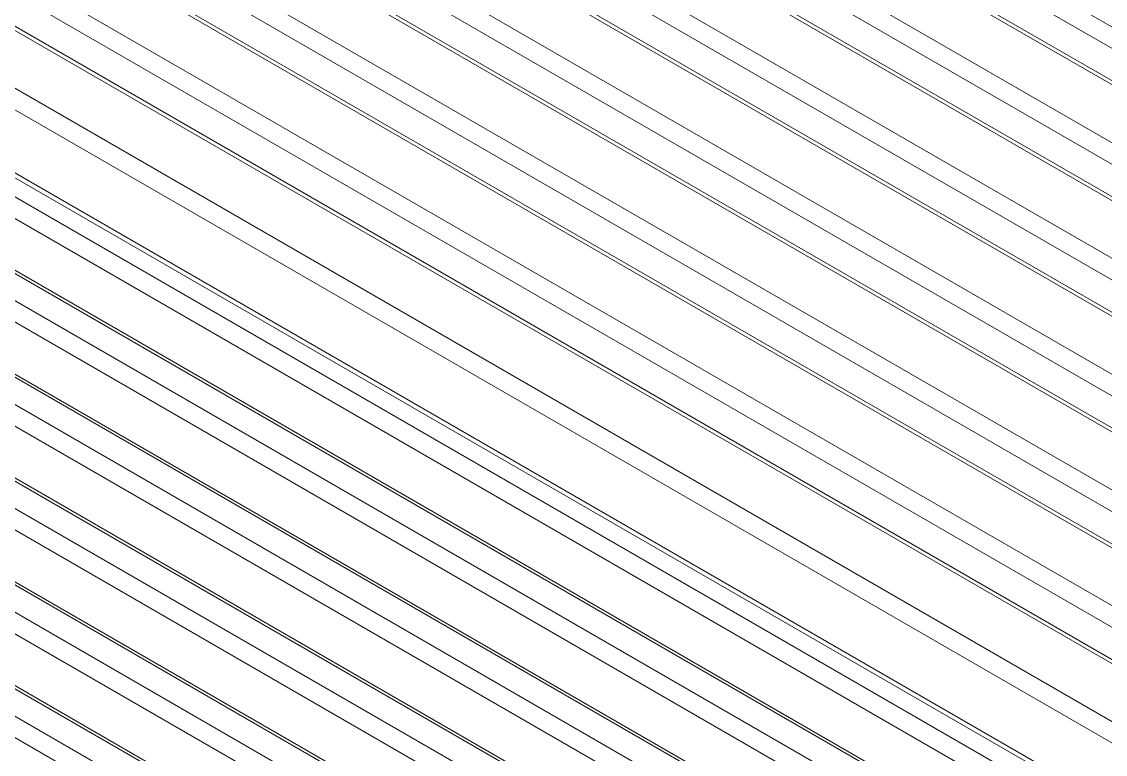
# Model space of a CAD drawing. Header units: millimetres. Extents: x -30 to 4992, y -440 to 3111.
# Drawn here: x 742.3 to 1011.2, y -15.1 to 166.8 of the extents above; entities that cross this region are included whole.
import ezdxf

# ---------------------------------------------------------------- set-up
doc = ezdxf.new("R2010")
doc.units = ezdxf.units.MM
doc.layers.add('ZANO_R', color=7, linetype='Continuous', lineweight=0)

msp = doc.modelspace()

# ---------------------------------------------------------------- linework, layer by layer
at = {"layer": 'ZANO_R'}
for p, q in [((362.09, 541.19), (1193.44, 61.21)), ((1191.02, 57.25), (359.67, 537.23)), ((1180.45, 54.34), (349.1, 534.32)), ((350.67, 534.42), (1181.98, 54.46)), ((336.1, 527.46), (1167.45, 47.48)), ((1165.04, 43.51), (333.69, 523.49)), ((1154.46, 40.61), (323.11, 520.59)), ((324.68, 520.68), (1155.99, 40.73)), ((310.12, 513.72), (1141.47, 33.74)), ((1139.05, 29.78), (307.7, 509.76)), ((1128.48, 26.87), (297.13, 506.85)), ((298.7, 506.95), (1130, 26.99)), ((284.13, 499.99), (1115.48, 20.01)), ((1113.06, 16.04), (281.71, 496.02)), ((1102.49, 13.14), (271.14, 493.12)), ((272.71, 493.21), (1104.02, 13.26)), ((258.15, 486.25), (1089.5, 6.27)), ((1087.08, 2.31), (255.73, 482.29)), ((1076.5, -0.6), (245.15, 479.39)), ((246.73, 479.48), (1078.03, -0.48)), ((232.16, 472.52), (1063.51, -7.46)), ((1061.09, -11.42), (229.74, 468.56)), ((1050.52, -14.33), (219.17, 465.65)), ((220.74, 465.74), (1052.05, -14.21)), ((206.18, 458.78), (1037.53, -21.2)), ((1035.11, -25.16), (203.76, 454.82)), ((203.21, 439.5), (1034.56, -40.48)), ((1035.21, -42.08), (203.9, 437.87)), ((1037.24, -53.34), (205.89, 426.64)), ((207.62, 412.76), (1038.97, -67.23)), ((1039.63, -68.38), (208.29, 411.59)), ((211.35, 403.04), (1042.7, -76.94)), ((1040.7, -81.11), (209.35, 398.87)), ((211.08, 384.99), (1042.43, -94.99)), ((1043.09, -96.15), (211.75, 383.82)), ((214.8, 375.27), (1046.15, -104.71)), ((1044.16, -108.88), (212.81, 371.1)), ((214.54, 357.22), (1045.89, -122.76)), ((1046.55, -123.92), (215.21, 356.06)), ((218.26, 347.5), (1049.61, -132.48)), ((1047.62, -136.65), (216.27, 343.33)), ((218, 329.45), (1049.35, -150.53)), ((1050.01, -151.69), (218.67, 328.29)), ((221.72, 319.73), (1053.07, -160.25)), ((1051.08, -164.42), (219.73, 315.56)), ((221.46, 301.68), (1052.81, -178.3)), ((1053.47, -179.46), (222.12, 300.52)), ((225.18, 291.96), (1056.53, -188.02)), ((1054.54, -192.18), (223.19, 287.8)), ((625.47, 189.71), (1006.98, -30.55))]:
    msp.add_line(p, q, dxfattribs=at)

doc.saveas('drawing.dxf')
